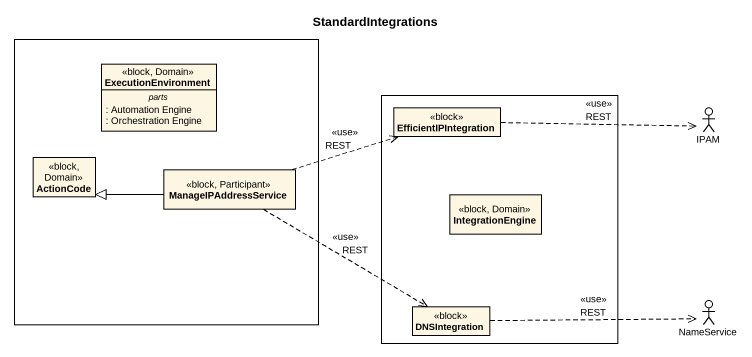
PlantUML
@startuml
title StandardIntegrations
allowmixing
hide circle
hide empty members
rectangle " " as rectangle1 {
  class ExecutionEnvironment <<block, Domain>> {
    -- parts --
    : Automation Engine
    : Orchestration Engine
  }
  class ActionCode <<block, Domain>>
  class ManageIPAddressService <<block, Participant>>
}
rectangle " " as rectangle2 {
  class EfficientIPIntegration <<block>>
  class IntegrationEngine <<block, Domain>>
  class DNSIntegration <<block>>
}
actor IPAM
actor NameService
EfficientIPIntegration .right.> IPAM : <<use>>\nREST
ManageIPAddressService .right.> EfficientIPIntegration : <<use>>\nREST
ManageIPAddressService -left-|> ActionCode
ManageIPAddressService .right.> DNSIntegration : <<use>>\nREST
DNSIntegration .right.> NameService : <<use>>\nREST
@enduml
